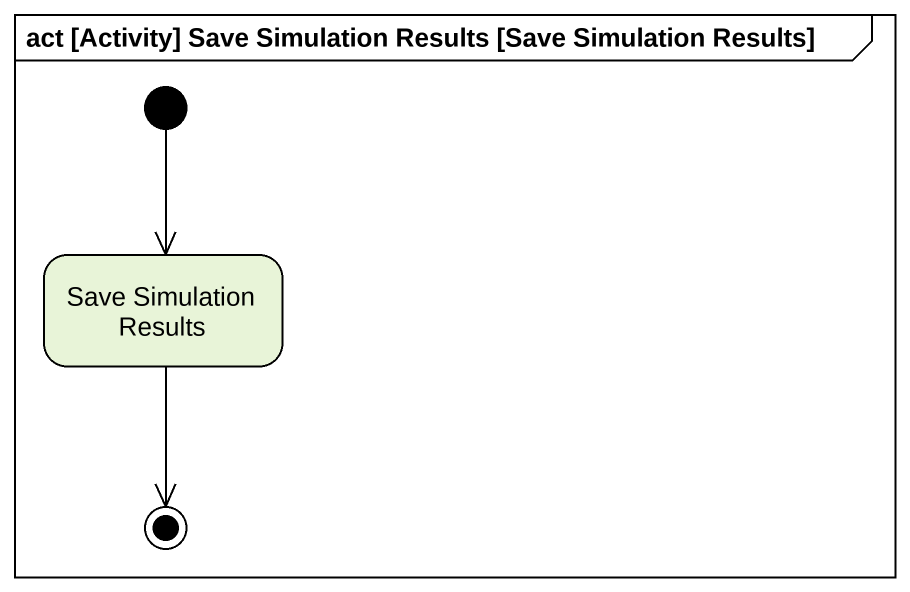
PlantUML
@startuml
mainframe act [Activity] Save Simulation Results [Save Simulation Results]
hide empty description
state "Save Simulation Results" as Save_Simulation_Results
[*] --> Save_Simulation_Results
Save_Simulation_Results --> [*]
@enduml
